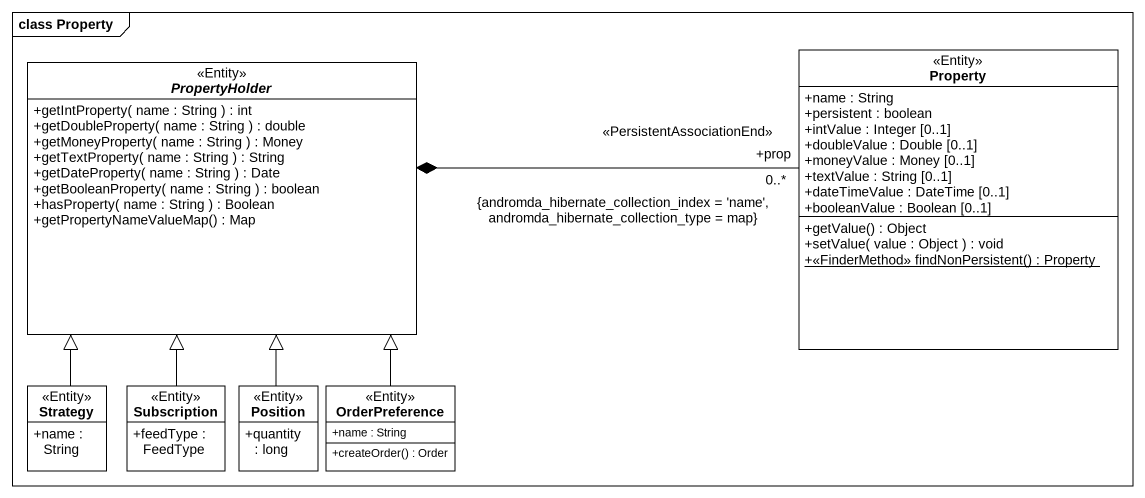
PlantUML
@startuml
mainframe class Property
hide circle
hide empty members
skinparam classAttributeIconSize 0
abstract class PropertyHolder <<Entity>> {
  +getIntProperty( name : String ) : int
  +getDoubleProperty( name : String ) : double
  +getMoneyProperty( name : String ) : Money
  +getTextProperty( name : String ) : String
  +getDateProperty( name : String ) : Date
  +getBooleanProperty( name : String ) : boolean
  +hasProperty( name : String ) : Boolean
  +getPropertyNameValueMap() : Map
}
class Property <<Entity>> {
  +name : String
  +persistent : boolean
  +intValue : Integer [0..1]
  +doubleValue : Double [0..1]
  +moneyValue : Money [0..1]
  +textValue : String [0..1]
  +dateTimeValue : DateTime [0..1]
  +booleanValue : Boolean [0..1]
  +getValue() : Object
  +setValue( value : Object ) : void
  {static} +<<FinderMethod>> findNonPersistent() : Property
}
class Strategy <<Entity>> {
  +name : String
}
class Subscription <<Entity>> {
  +feedType : FeedType
}
class Position <<Entity>> {
  +quantity : long
}
class OrderPreference <<Entity>> {
  +name : String
  +createOrder() : Order
}
PropertyHolder *-right- "<<PersistentAssociationEnd>>\n0..*\n{andromda_hibernate_collection_index = 'name', andromda_hibernate_collection_type = map}\n+prop" Property
Strategy -up-|> PropertyHolder
Subscription -up-|> PropertyHolder
Position -up-|> PropertyHolder
OrderPreference -up-|> PropertyHolder
@enduml
